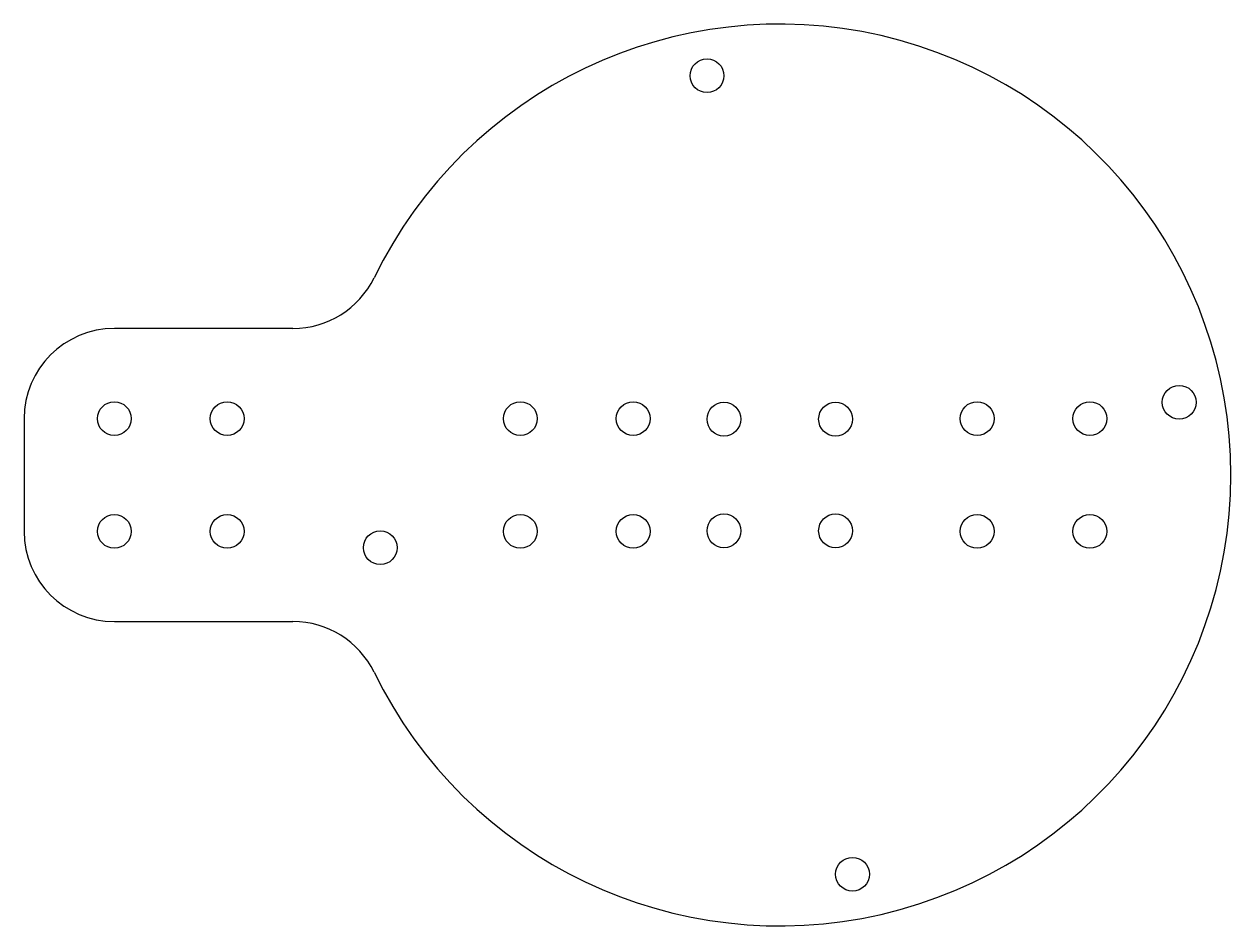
# Model space of a CAD drawing. Header units: millimetres. Extents: x -67 to 40, y -40 to 40.
import ezdxf

# ---------------------------------------------------------------- set-up
doc = ezdxf.new("R2010")
doc.units = ezdxf.units.MM

msp = doc.modelspace()

# ---------------------------------------------------------------- linework, layer by layer
at = {"color": 7, "linetype": 'Continuous', "lineweight": 25}
for p, q in [((-43.16, 13), (-59, 13)), ((-67, 5), (-67, -5)), ((-59, -13), (-43.16, -13))]:
    msp.add_line(p, q, dxfattribs=at)
for centre in [(-6.45, 35.42), (35.42, 6.45), (-59, 5), (-49, 5), (-23, 5), (-13, 5), (-4.95, 4.95), (4.95, 4.95), (17.5, 5), (27.5, 5), (-59, -5), (-49, -5), (-23, -5), (-13, -5), (-4.95, -4.95), (4.95, -4.95), (17.5, -5), (27.5, -5), (-35.42, -6.45), (6.45, -35.42)]:
    msp.add_circle(centre, 1.5, dxfattribs=at)
for centre, radius, start, end in [((0, 0), 40, 205.9445, 154.0555), ((-43.16, 21), 8, 270, 334.0555), ((-59, 5), 8, 90, 180), ((-59, -5), 8, 180, 270), ((-43.16, -21), 8, 25.9445, 90)]:
    msp.add_arc(centre, radius, start, end, dxfattribs=at)

doc.saveas('drawing.dxf')
